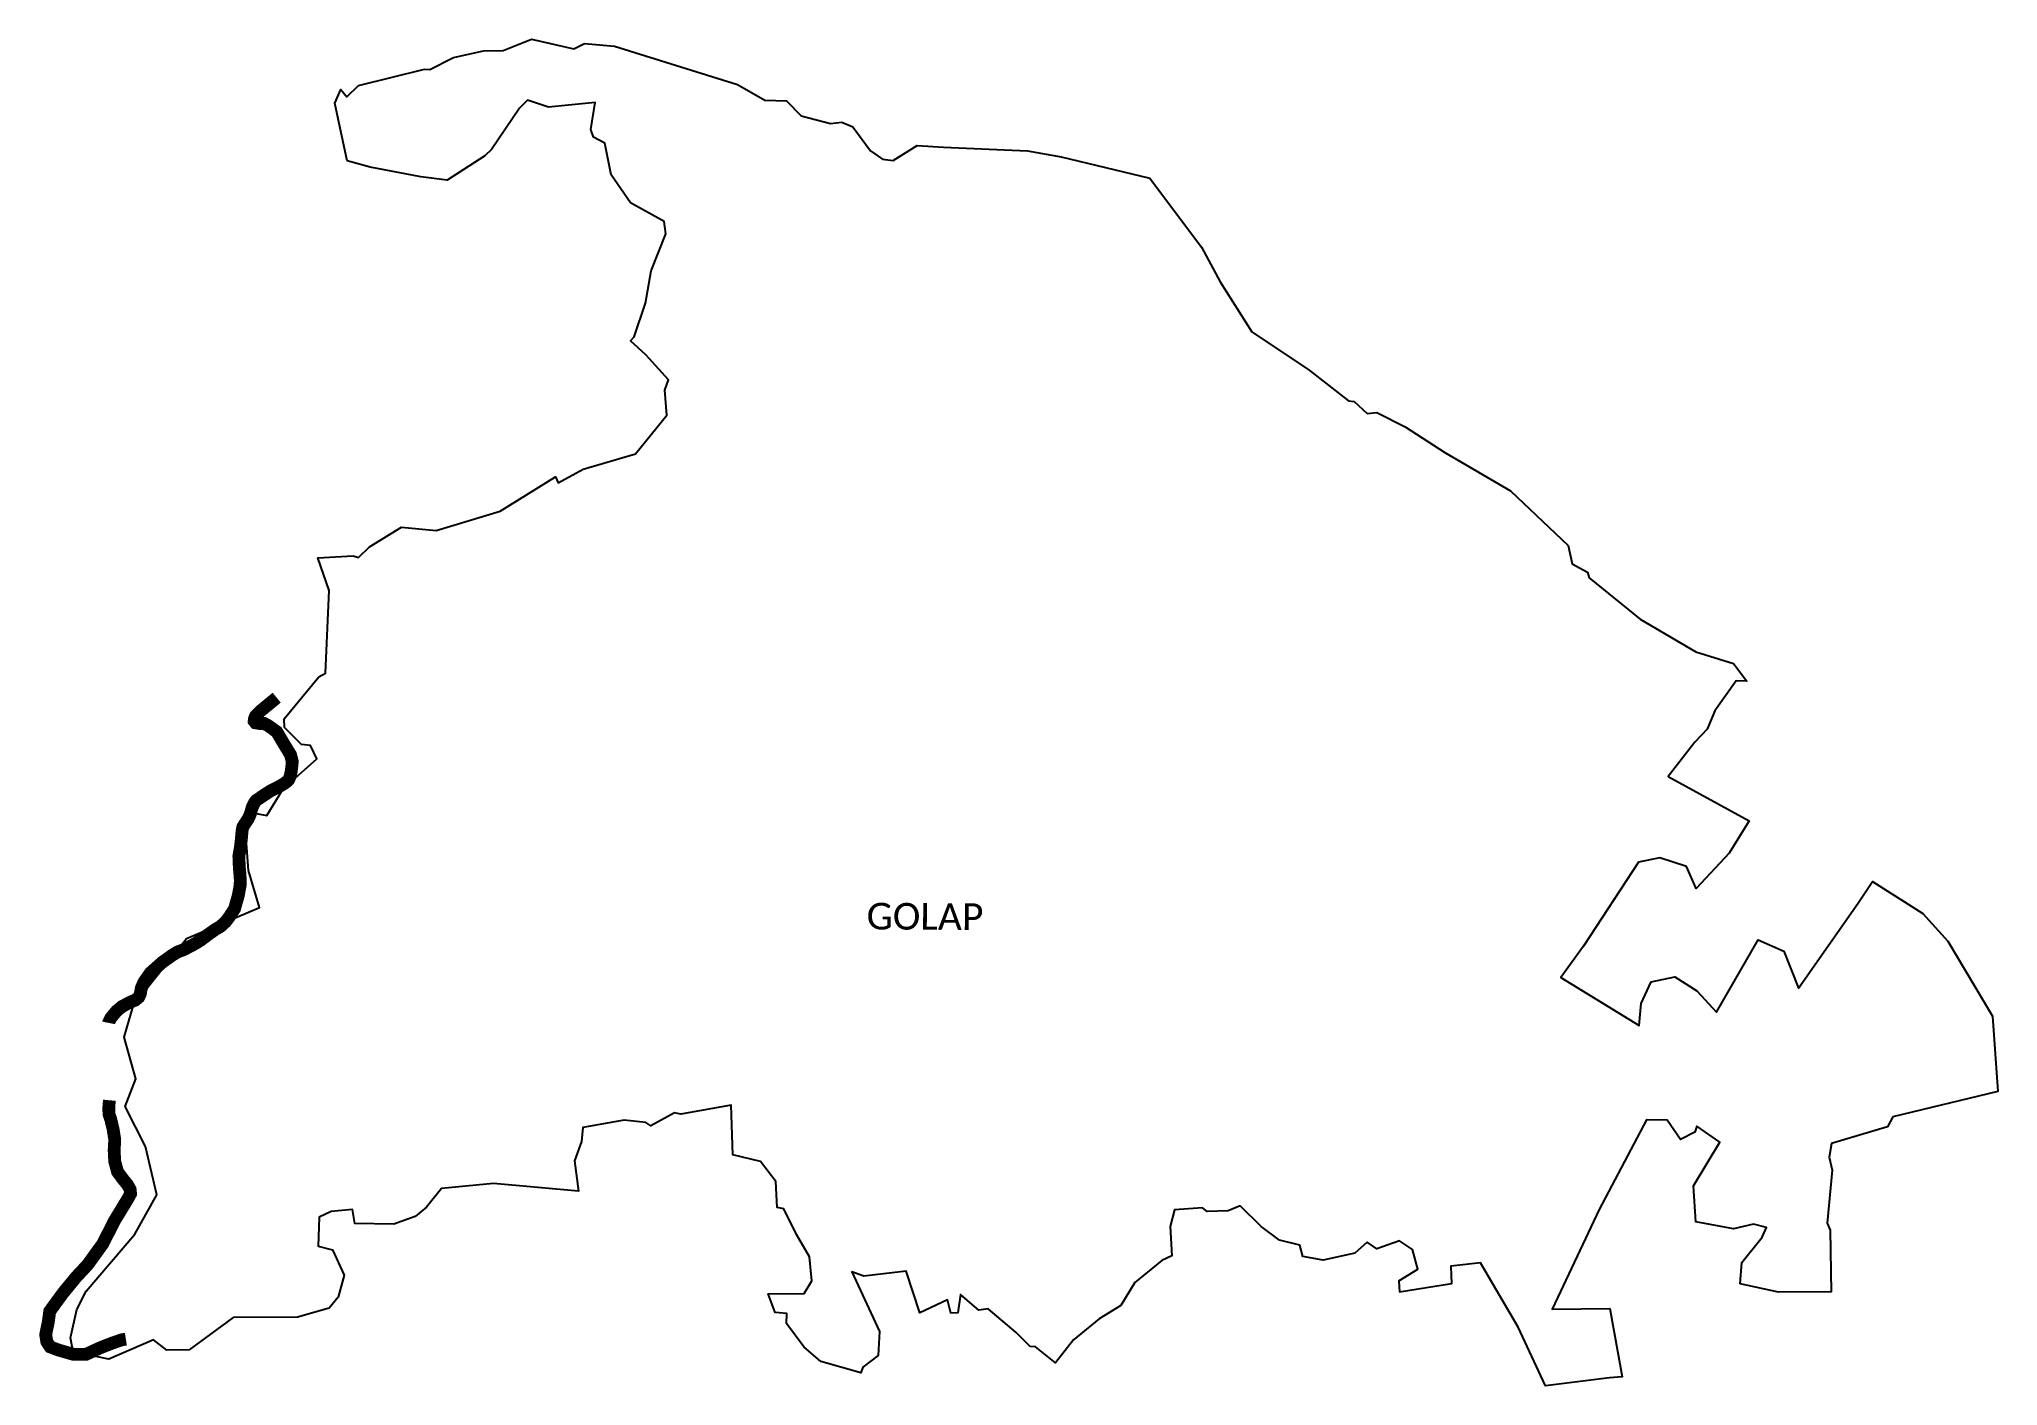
# Model space of a CAD drawing. Header units: metres. Extents: x 316522 to 324161, y 1868296 to 1873547.
import ezdxf

# ---------------------------------------------------------------- set-up
doc = ezdxf.new("R2010")
doc.units = ezdxf.units.M
for name, color, linetype in [('UNPROTECTED', 130, 'Continuous'), ('village', 3, 'Continuous'), ('VILLAGE NAME', 250, 'Continuous')]:
    doc.layers.add(name, color=color, linetype=linetype)
doc.styles.get("Standard").update_dxf_attribs({"font": 'simplex.shx'})

msp = doc.modelspace()

# ---------------------------------------------------------------- linework, layer by layer
at = {"layer": 'UNPROTECTED', "const_width": 50, "flags": 128}
for points in [[(317448.2, 1870979.1), (317385.9, 1870927.8), (317366, 1870907.7), (317361.6, 1870897.8), (317360.4, 1870887.5), (317365.4, 1870881.2), (317381.4, 1870878.5), (317398.8, 1870878.9), (317416.6, 1870869), (317448.5, 1870846), (317474.5, 1870801.7), (317502.2, 1870756.4), (317508.8, 1870730.5), (317507.2, 1870711.4), (317504.8, 1870691.5), (317500.2, 1870671), (317494.1, 1870657.9), (317486, 1870650.6), (317474.4, 1870642.3), (317453.4, 1870630), (317423.1, 1870615), (317404.2, 1870602.6), (317368.7, 1870578.8), (317361.6, 1870569.7), (317353.9, 1870554.5), (317349.8, 1870541.7), (317345.2, 1870524.9), (317337.1, 1870507.2), (317324.3, 1870487.9), (317316.2, 1870475), (317313, 1870459), (317310.6, 1870430.9), (317306.7, 1870396.3), (317300.7, 1870362.1), (317300.9, 1870346.3), (317302.7, 1870312.9), (317304.3, 1870296.9), (317306.3, 1870266.8), (317305.5, 1870246.8), (317299, 1870211), (317294.6, 1870193.8), (317290.4, 1870180.1), (317284.3, 1870157), (317264.9, 1870126.8), (317249.1, 1870105.6), (317228.4, 1870086.6), (317209.6, 1870075.9), (317179.4, 1870054.6), (317150.9, 1870033.2), (317132.7, 1870021.7), (317116.4, 1870012.8), (317083.8, 1869995.8), (317062.1, 1869987.9), (317041, 1869975.1), (317001.7, 1869947), (316955.7, 1869906.1), (316930.1, 1869869.6), (316919.6, 1869845.3), (316916.7, 1869825.5), (316910, 1869811.1), (316896.3, 1869799.6), (316876.5, 1869791.6), (316845.2, 1869775), (316823.7, 1869757.2), (316802, 1869731.2), (316793, 1869713.6), (316792.5, 1869711.1)], [(316795.7, 1869409.3), (316793.9, 1869390.7), (316793.3, 1869372.4), (316794.3, 1869353.9), (316801.3, 1869333.2), (316810.2, 1869296.1), (316816.5, 1869255.6), (316814.2, 1869214.4), (316816.4, 1869171), (316827.5, 1869130.1), (316848.9, 1869101.3), (316865.9, 1869080.6), (316876.5, 1869061.6), (316878.2, 1869044.9), (316869.9, 1869029), (316849.6, 1868995.6), (316816.3, 1868940.7), (316768.9, 1868848.3), (316709.8, 1868766.6), (316667.1, 1868721.2), (316614.6, 1868657.4), (316573.6, 1868601.2), (316563, 1868586.7), (316557.3, 1868544.8), (316547.1, 1868495.1), (316551.5, 1868467.8), (316564.8, 1868447.5), (316597.4, 1868435.2), (316654.2, 1868418.9), (316704, 1868418.4), (316759.6, 1868444), (316806.7, 1868462.5), (316844.2, 1868475.3), (316859.9, 1868477.7)]]:
    msp.add_lwpolyline(points, dxfattribs=at)
at = {"layer": 'village', "flags": 128}
msp.add_lwpolyline([(321825.3, 1868704.6), (321827.6, 1868661)], dxfattribs=at)
at = {"layer": 'village', "color": 3, "true_color": 0x00ff00}
for points in [[(321825.3, 1868704.6, 0), (321899.1, 1868751, 0), (321878.5, 1868827.8, 0), (321827, 1868860.8, 0), (321739.3, 1868830.3, 0), (321700.8, 1868856.3, 0), (321653.1, 1868813.6, 0), (321530.3, 1868785.8, 0), (321450.5, 1868800.3, 0), (321439.1, 1868844.3, 0), (321358.9, 1868863.4, 0), (321288, 1868917, 0), (321206.4, 1868997.1, 0), (321159.1, 1868978.5, 0), (321076.9, 1868975.1, 0), (321059.2, 1868989.8, 0), (320950.3, 1868981.5, 0), (320933.1, 1868916.9, 0), (320939, 1868802.3, 0), (320900.2, 1868784.6, 0), (320794.9, 1868698.1, 0), (320740.6, 1868608.9, 0), (320656.6, 1868557.3, 0), (320556.5, 1868475.5, 0), (320485.3, 1868385, 0), (320407.5, 1868448.2, 0), (320386.6, 1868449.6, 0), (320331.7, 1868503.7, 0), (320223.2, 1868595.5, 0), (320186.9, 1868591.4, 0), (320115.6, 1868652.5, 0), (320104.3, 1868580.4, 0), (320077.7, 1868578.9, 0), (320064.1, 1868631.2, 0), (319956.5, 1868580.8, 0), (319903.9, 1868743.3, 0), (319737.9, 1868723.6, 0), (319690.9, 1868740.8, 0), (319799.1, 1868507.5, 0), (319794.4, 1868414.2, 0), (319734.5, 1868368.4, 0), (319726, 1868346.3, 0), (319570.6, 1868390.7, 0), (319504.1, 1868448.4, 0), (319436.2, 1868538.2, 0), (319438.1, 1868577.9, 0), (319391.7, 1868581.7, 0), (319364.9, 1868654, 0), (319505.5, 1868656.3, 0), (319534.9, 1868705.2, 0), (319526, 1868798.2, 0), (319475.3, 1868885.9, 0), (319426.7, 1868986.2, 0), (319399.6, 1868991.7, 0), (319394.4, 1869092.2, 0), (319334.7, 1869170.9, 0), (319227.6, 1869196.7, 0), (319220.9, 1869389.8, 0), (319024.1, 1869355.7, 0), (318999.9, 1869360.5, 0), (318907.3, 1869309.2, 0), (318887.5, 1869323.1, 0), (318803.4, 1869331.2, 0), (318641.6, 1869303.4, 0), (318636.8, 1869248.6, 0), (318610.2, 1869173.2, 0), (318624.9, 1869055.3, 0), (318294, 1869084.5, 0), (318090.8, 1869065.8, 0), (318032.7, 1868991.8, 0), (317988.7, 1868956.6, 0), (317905.6, 1868926.4, 0), (317753.3, 1868929, 0), (317743.5, 1868983.1, 0), (317661.2, 1868975.2, 0), (317613.6, 1868953.5, 0), (317609.8, 1868840, 0), (317665.7, 1868826.2, 0), (317711.2, 1868727.9, 0), (317687.3, 1868640.9, 0), (317652.6, 1868598.2, 0), (317529.8, 1868563.9, 0), (317278.5, 1868562.3, 0), (317107, 1868436.6, 0), (317020, 1868435.3, 0), (316967.6, 1868475.1, 0), (316793.7, 1868399.2, 0), (316654.8, 1868428.4, 0), (316643.5, 1868483.3, 0), (316668.1, 1868594, 0), (316705.4, 1868665.4, 0), (316894.9, 1868887.2, 0), (316981.2, 1869040.7, 0), (316936, 1869228.4, 0), (316856.8, 1869385.3, 0), (316899, 1869493, 0), (316852.9, 1869655.2, 0), (316889.7, 1869779.6, 0), (317095.9, 1870039.8, 0), (317381.7, 1870161, 0), (317338.4, 1870305.2, 0), (317328.8, 1870428.9, 0), (317348.2, 1870531.9, 0), (317410.1, 1870520, 0), (317473.6, 1870624.1, 0), (317604.1, 1870740.1, 0), (317579.4, 1870793, 0), (317544.8, 1870796.1, 0), (317478.8, 1870863.3, 0), (317477.4, 1870897.2, 0), (317613.1, 1871060.6, 0), (317638.7, 1871074.9, 0), (317652.3, 1871396.8, 0), (317608.4, 1871524.5, 0), (317746.3, 1871532.3, 0), (317767.5, 1871525.5, 0), (317810.2, 1871567.3, 0), (317934.5, 1871644.1, 0), (318069.6, 1871630.4, 0), (318319.6, 1871706.6, 0), (318535.6, 1871840.8, 0), (318545.4, 1871816.7, 0), (318644.1, 1871870.4, 0), (318847.5, 1871929.4, 0), (318969.7, 1872080.1, 0), (318962, 1872178.6, 0), (318976.7, 1872218.6, 0), (318887.8, 1872315.6, 0), (318827.5, 1872371.1, 0), (318842.2, 1872385.6, 0), (318886.7, 1872517.8, 0), (318909.2, 1872643.6, 0), (318966.5, 1872788.2, 0), (318959.6, 1872835.5, 0), (318827.8, 1872909.1, 0), (318752.4, 1873017.4, 0), (318728.6, 1873140.8, 0), (318683.2, 1873165.1, 0), (318673.3, 1873195, 0), (318689.8, 1873300.4, 0), (318507.8, 1873282, 0), (318426.5, 1873309.6, 0), (318394.6, 1873278, 0), (318285.9, 1873117.1, 0), (318259.3, 1873092.5, 0), (318112.9, 1872996.6, 0), (318010.4, 1873009.5, 0), (317812.6, 1873047.8, 0), (317722.4, 1873072.5, 0), (317674.6, 1873296.9, 0), (317697.8, 1873350.2, 0), (317722.2, 1873322.1, 0), (317767.7, 1873365.8, 0), (318024.8, 1873430.2, 0), (318045.5, 1873429, 0), (318137.9, 1873475.1, 0), (318254.7, 1873501.7, 0), (318331.3, 1873503.1, 0), (318441.6, 1873546.8, 0), (318606.5, 1873509.1, 0), (318649, 1873530.6, 0), (318765.8, 1873520, 0), (319245.7, 1873369.9, 0), (319352.6, 1873308.5, 0), (319436.7, 1873306.1, 0), (319493.1, 1873247.9, 0), (319607.9, 1873218.4, 0), (319653, 1873223, 0), (319694.7, 1873205.3, 0), (319764.1, 1873111.5, 0), (319811.6, 1873079.5, 0), (319853.2, 1873074, 0), (319946.4, 1873132.2, 0), (320049.4, 1873125.1, 0), (320376.3, 1873111.7, 0), (320507.2, 1873088.1, 0), (320853.8, 1873005.3, 0), (321054.7, 1872735.6, 0), (321128.2, 1872600.2, 0), (321251.1, 1872406.1, 0), (321474.5, 1872256.2, 0), (321627.9, 1872136.6, 0), (321650.7, 1872134, 0), (321701.3, 1872086.9, 0), (321738.4, 1872090.9, 0), (321849, 1872034.6, 0), (322004.3, 1871934.5, 0), (322261, 1871786, 0), (322485.2, 1871572.3, 0), (322501.1, 1871501.3, 0), (322561.3, 1871468.6, 0), (322566.6, 1871446.4, 0), (322766.1, 1871284.7, 0), (322982.6, 1871157.8, 0), (323130.5, 1871112.5, 0), (323182.3, 1871043.5, 0), (323140.2, 1871044.8, 0), (323057.1, 1870927.4, 0), (323028, 1870856.7, 0), (322978.7, 1870806.1, 0), (322875, 1870671.1, 0), (323191.6, 1870498.4, 0), (323113, 1870372.9, 0), (322985.1, 1870235.4, 0), (322946.9, 1870321.4, 0), (322842.3, 1870354.9, 0), (322760.1, 1870337.7, 0), (322544.6, 1870010.7, 0), (322456.8, 1869888.3, 0), (322762.5, 1869700.7, 0), (322769.8, 1869786, 0), (322808.9, 1869871.5, 0), (322900.9, 1869890.8, 0), (322986.5, 1869835.8, 0), (323063.3, 1869753.2, 0), (323225.8, 1870035, 0), (323325.8, 1869990.7, 0), (323383, 1869846.1, 0), (323615.4, 1870176, 0), (323672.3, 1870262.2, 0), (323869.2, 1870138.1, 0), (323965.7, 1870029.4, 0), (324140.8, 1869736.6, 0), (324161.1, 1869444.1, 0), (323752.2, 1869345.1, 0), (323730.2, 1869305.2, 0), (323511.8, 1869240.3, 0), (323502.9, 1869187.9, 0), (323514.5, 1869137.2, 0), (323494.9, 1868930.1, 0), (323507.3, 1868902.5, 0), (323511.3, 1868662.1, 0), (323305.8, 1868661.1, 0), (323156.5, 1868693.8, 0), (323163.2, 1868777.2, 0)], [(323163.2, 1868777.2, 0), (323241.9, 1868876, 0), (323259.1, 1868913.1, 0), (323208.3, 1868926.1, 0), (323129.5, 1868907.6, 0), (322982.8, 1868934.6, 0), (322974.6, 1869075.6, 0), (323077.2, 1869245.7, 0), (322987, 1869308.2, 0), (322979.7, 1869284.4, 0), (322923.7, 1869256.3, 0), (322871.3, 1869331.4, 0), (322791.1, 1869333.1, 0), (322605.7, 1868982.9, 0), (322423.5, 1868594.1, 0), (322648.4, 1868597.4, 0), (322696.5, 1868330.9, 0), (322646.5, 1868326.5, 0), (322396.3, 1868295.8, 0), (322290.6, 1868524.9, 0), (322143, 1868775.5, 0), (322028.2, 1868762.6, 0), (322030.6, 1868693.8, 0), (321827.6, 1868661, 0)]]:
    msp.add_polyline3d(points, dxfattribs=at)

# ---------------------------------------------------------------- texts
at = {"layer": 'VILLAGE NAME', "insert": (319749.3, 1870179.5), "char_height": 104.042, "attachment_point": 1, "rotation": 359.67619}
msp.add_mtext_dynamic_manual_height_columns('{\\fCalibri|b0|i0|c0|p34;GOLAP}', width=1260.634, gutter_width=520.2, heights=[0], dxfattribs=at)

doc.saveas('drawing.dxf')
